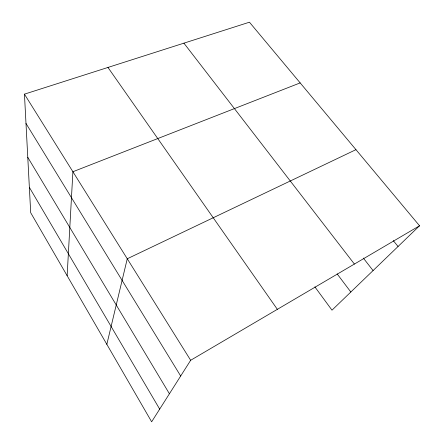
<?xml version="1.0" encoding="UTF-8"?>
<svg xmlns="http://www.w3.org/2000/svg" width="444" height="444" viewBox="0 0 444 444"><rect width="100%" height="100%" fill="white"/><g stroke="black" fill="none" stroke-linecap="round" stroke-linejoin="round"><path stroke-width="0.67" d="M67.138 275.707L72.899 171.734L300.172 82.906M106.838 344.344L127.262 258.769L355.955 149.661M419.552 225.774L190.659 360.278L151.643 421.8L30.697 212.715L24.448 94.15L249.445 22.2L419.552 225.774L331.99 310.167L314.874 286.868M393.279 240.604L398.052 246.498M363.32 258.075L373.077 270.574M183.91 43.157L354.395 264.063M337.14 273.887L350.832 292.008M107.964 67.444L277.35 309.34M24.448 94.15L190.659 360.278M25.991 123.443L180.68 376.018M27.778 157.326L169.419 393.773M29.36 187.362L159.679 409.124"/></g></svg>
